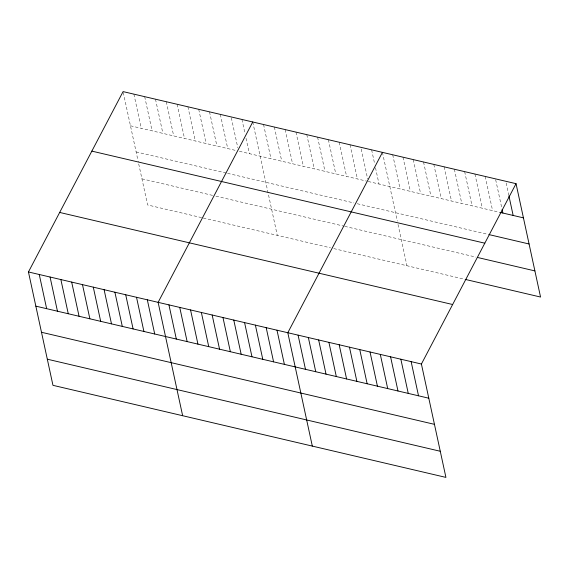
<?xml version="1.0" encoding="UTF-8"?>
<svg xmlns="http://www.w3.org/2000/svg" width="569" height="569" viewBox="0 0 569 569"><rect width="100%" height="100%" fill="white"/><g stroke="black" fill="none" stroke-linecap="round" stroke-linejoin="round"><path stroke-width="0.43" stroke-dasharray="2.85 2.13" d="M130.465 125.785L236.035 150.522M239.364 151.297L366.55 181.098M368.207 181.49L500.307 212.436M136.119 151.916L226.725 173.147M227.557 173.339L353.911 202.941M357.232 203.723L487.967 234.357M141.937 178.837L212.593 195.395M215.921 196.177L343.939 226.17M344.764 226.362L475.805 257.067M201.618 217.628L147.591 204.968L138.118 161.169M203.282 218.019L330.468 247.821M333.79 248.596L464.325 279.18M506.133 182.976L508.714 194.939M495.67 179.712L501.95 208.766M485.208 176.447L492.598 210.63M474.93 174.043L482.32 208.226M464.653 171.632L472.042 205.814M454.375 169.228L461.765 203.403M444.097 166.817L451.487 200.999M433.82 164.405L441.21 198.588M423.542 162.001L430.932 196.184M413.265 159.59L420.655 193.773M402.987 157.186L410.377 191.369M392.71 154.775L400.099 188.958M382.432 152.371L397.29 221.099M398.016 224.463L406.942 265.737M371.628 149.839L374.765 164.363M375.504 167.784L379.018 184.022M361.187 149.014L367.652 178.922M350.013 144.775L357.403 178.958M339.209 142.243L346.599 176.426M328.398 139.711L335.788 173.894M317.594 137.179L324.984 171.361M306.783 134.647L314.18 168.829M295.98 132.115L303.369 166.297M285.176 129.583L292.566 163.765M274.365 127.051L281.755 161.233M263.561 124.519L270.951 158.701M252.757 121.986L277.267 235.353M241.946 119.454L245.09 133.978M246.014 138.253L249.336 153.637M231.327 117.776L237.792 147.684M220.338 114.39L227.728 148.573M209.527 111.858L216.917 146.041M198.723 109.326L206.113 143.509M187.919 106.794L195.309 140.977M177.108 104.262L184.498 138.445M166.304 101.73L173.694 135.913M155.493 99.198L162.89 133.381M144.69 96.666L152.079 130.849M133.886 94.134L141.276 128.317M123.26 92.455L137.94 160.33"/><path stroke-width="0.85" d="M516.04 183.673L421.409 364.032L445.925 477.398L52.96 385.327L28.45 271.961L123.075 91.602L516.04 183.673L540.55 297.039L465.179 279.386M252.757 121.986L158.125 302.345L182.642 415.711M382.432 152.371L287.807 332.723L312.317 446.096M500.307 212.436L523.43 217.856M488.828 234.556L529.078 243.987M91.851 151.119L484.809 243.191M477.519 257.465L534.903 270.908M59.674 212.443L452.639 304.515M28.45 271.961L421.409 364.032M35.84 306.143L428.798 398.208M41.487 332.275L434.453 424.339M47.312 359.195L440.271 451.267M508.899 195.793L513.153 215.445M502.135 209.62L502.875 213.041M411.131 361.621L418.521 395.804M400.853 359.21L408.25 393.392M390.576 356.806L397.973 390.988M380.298 354.395L387.695 388.577M370.028 351.991L377.418 386.173M359.75 349.579L367.14 383.762M349.473 347.175L356.863 381.351M339.195 344.764L346.585 378.947M328.918 342.36L336.307 376.536M318.64 339.949L326.03 374.132M308.362 337.538L315.752 371.721M298.085 335.134L305.475 369.317M276.996 330.191L284.386 364.373M266.192 327.659L273.582 361.841M255.389 325.127L262.778 359.309M244.578 322.595L251.967 356.777M233.774 320.062L241.164 354.245M222.963 317.53L230.36 351.713M212.159 314.998L219.549 349.181M201.355 312.466L208.745 346.649M190.544 309.934L197.934 344.117M179.74 307.402L187.13 341.585M168.936 304.87L176.326 339.053M147.321 299.813L154.711 333.989M136.517 297.281L143.907 331.457M125.706 294.749L133.096 328.925M114.902 292.217L122.292 326.393M104.099 289.685L111.488 323.861M93.288 287.153L100.677 321.329M82.484 284.621L89.874 318.796M71.673 282.089L79.063 316.264M60.869 279.557L68.259 313.739M50.065 277.025L57.455 311.207M39.254 274.493L46.644 308.675"/></g></svg>
